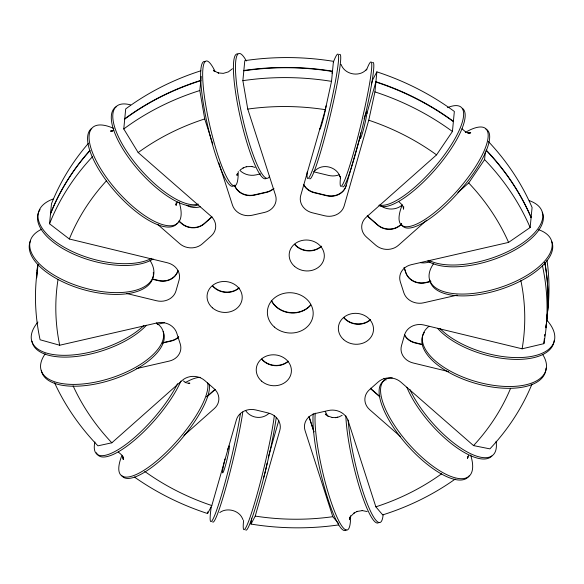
<?xml version="1.0" encoding="UTF-8"?>
<svg xmlns="http://www.w3.org/2000/svg" width="584" height="584" viewBox="0 0 584 584"><rect width="100%" height="100%" fill="white"/><g stroke="black" fill="none" stroke-linecap="round" stroke-linejoin="round"><path stroke-width="0.88" d="M467.74 457.652L467.813 456.433M126.516 293.467L156.57 300.753A16.002 14.053 5.5 0 0 175.966 290.956L179.076 280.108A16.002 14.053 5.5 0 0 167.455 262.793L69.328 238.995L49.552 223.789L51.48 203.765A256.055 224.803 5.5 0 1 88.476 143.27M157.768 224.504L179.704 243.674A16.002 14.053 5.5 0 0 202.312 243.849L211.211 235.958A16.002 14.053 5.5 0 0 210.846 216.065L138.167 152.555L123.772 128.954L125.699 108.923A256.055 224.803 5.5 0 1 200.889 70.781M212.766 143.941L204.714 118.939L199.823 90.535L201.188 76.438M218.876 162.899L232.476 205.137A16.002 14.053 5.5 0 0 252.237 215.233L264.53 212.415A16.002 14.053 5.5 0 0 275.517 195.275L247.762 109.084L242.871 80.672L244.798 60.648A256.055 224.803 5.5 0 1 333.449 61.335L331.515 81.359L325.332 109.682L300.731 195.472A16.002 14.053 5.5 0 0 312.352 212.788L324.755 215.795A16.002 14.053 5.5 0 0 344.151 205.999L368.752 120.209L374.935 91.892L376.87 71.861A256.055 224.803 5.5 0 1 454.352 111.471L452.425 131.495L436.555 154.869L366.19 217.263A16.002 14.053 5.5 0 0 366.555 237.162L375.746 245.192A16.002 14.053 5.5 0 0 398.346 245.368L426.765 220.168M134.466 477.077A256.055 224.803 5.5 0 0 207.59 513.54L207.758 511.847M338.8 524.885A256.055 224.803 5.5 0 1 251.011 524.074L251.58 518.139M457.885 192.567L468.711 182.967L484.581 159.6L485.319 151.971M457.192 295.124L423.59 302.819A16.002 14.053 5.5 0 1 403.829 292.723L400.317 281.824A16.002 14.053 5.5 0 1 411.304 264.683L508.584 242.397L530.148 227.512L532.082 207.481A256.055 224.803 5.5 0 0 488.326 141.467M448.468 371.548L413.114 362.971A16.002 14.053 5.5 0 1 401.493 345.655L404.602 334.807A16.002 14.053 5.5 0 1 423.999 325.011L522.118 348.809L543.865 343.677L544.354 338.589M544.602 336.048L544.762 334.355M349.794 517.074L349.414 519.767L349.977 517.366M123.355 457.819L123.166 459.272L123.26 457.177L123.421 459.455L122.487 456.075L122.903 456.805L121.968 455.221L118.267 451.958M237.17 174.901L237.359 173.55M403.741 206.714L403.537 209.181L403.507 207.437L403.588 208.576L402.566 205.327M467.762 457.221L467.477 458.382L468.624 455.469M237.228 174.324L236.958 175.339L237.491 173.587M331.975 73.212L332.5 71.19A256.055 224.803 5.5 0 0 243.849 70.503M207.59 513.54L211.817 505.554L236.418 419.765A16.002 14.053 5.5 0 1 255.807 409.968L268.217 412.976A16.002 14.053 5.5 0 1 279.831 430.299L255.237 516.088L251.011 524.067M371.387 84.22L372.643 79.847L376.87 71.861M268.268 457.33L278.794 420.422M349.699 518.278L349.371 519.037L350.13 517.336M177.332 202.057L176.098 204.845L176.324 203.641L176.127 205.342L176.215 202.677M350.758 516.322L354.408 512.788L354.006 513.066L357.393 511.343L356.977 511.482L362.584 510.555L362.131 510.555L367.183 511.562M366.745 69.175L365.409 70.533L365.715 70.226C359.109 76.811 345.903 74.715 341.676 65.809L341.041 64.371M232.454 68.722L228.351 71.898L223.314 73.372L218.109 72.905L218.606 73.044L214.087 70.883M211.897 216.752L204.276 223.511A16.002 14.053 5.5 0 1 181.668 223.336L178.959 220.964M211.868 217.058L204.247 223.818A16.002 14.053 5.5 0 1 181.639 223.643L178.93 221.278M54.567 382.827A256.055 224.803 5.5 0 0 97.944 445.833L111.851 442.796L182.215 380.403A16.002 14.053 5.5 0 1 204.823 380.578L214.014 388.608A16.002 14.053 5.5 0 1 214.379 408.501L183.931 435.503M206.838 396.587L214.985 389.367M401.668 223.825L400.31 225.03A16.002 14.053 5.5 0 1 377.702 224.855L368.519 216.825A16.002 14.053 5.5 0 1 367.299 215.642M206.809 396.901L214.956 389.681M401.639 224.132L400.281 225.336A16.002 14.053 5.5 0 1 377.673 225.161L368.489 217.131A16.002 14.053 5.5 0 1 367.27 215.949M315.083 170.572L316.586 169.375C324.397 163.403 336.99 167.557 339.968 176.514L339.83 176.127L340.392 177.945M268.917 413.428L267.414 414.625C260.617 419.494 250.594 417.881 245.652 410.654M240.352 169.849L243.492 167.732L243.09 167.936L246.66 166.644L246.229 166.71L251.908 166.477L251.434 166.403L255.084 167.404M219.781 512.577C226.344 507.489 238.491 509.876 242.323 518.191L242.959 519.629M342.144 415.304L339.165 416.823L335.457 417.669L337.771 417.29L337.34 417.356M113.8 130.225L111.223 131.312L113.194 130.626L110.442 131.072L111.785 131.115M468.412 133.167L470.726 132.772L467.784 133.13L470.084 132.955L466.638 132.458M260.522 173.864L256.128 174.871A16.002 14.053 5.5 0 1 239.798 170.331M38.215 264.326A256.055 224.803 5.5 0 0 40.099 339.779L59.699 345.232L156.979 322.945A16.002 14.053 5.5 0 1 176.733 333.048L180.244 343.939A16.002 14.053 5.5 0 1 169.258 361.087L136.539 368.584M157.235 324.368L164.308 322.748M430.138 261.851L427.481 262.457A16.002 14.053 5.5 0 1 420.378 262.632M162.44 342.764L171.221 340.749A16.002 14.053 5.5 0 0 178.726 336.786M430.824 281.276L425.554 282.481A16.002 14.053 5.5 0 1 405.792 272.385L404.172 267.355M162.403 343.071L171.192 341.056A16.002 14.053 5.5 0 0 178.697 337.099M430.795 281.583L425.524 282.795A16.002 14.053 5.5 0 1 405.763 272.692L404.143 267.662M188.61 383.389L189.873 383.177L186.778 383.046M335.895 417.604L332.092 417.524L332.566 417.596L327.741 415.99M400.573 436.664L369.723 409.705A16.002 14.053 5.5 0 1 369.358 389.805L378.249 381.921A16.002 14.053 5.5 0 1 400.858 382.097L473.536 445.599L489.896 448.87A256.055 224.803 5.5 0 0 531.987 384.082M152.329 278.911L158.534 280.415A16.002 14.053 5.5 0 0 177.923 270.618M422.159 344.356L415.071 342.633A16.002 14.053 5.5 0 1 404.413 334.588M152.3 279.225L158.498 280.729A16.002 14.053 5.5 0 0 177.894 270.932M422.13 344.662L415.041 342.947A16.002 14.053 5.5 0 1 404.384 334.902M465.733 132.042L462.032 128.779M185.843 382.578L183.434 380.987M328.303 416.356L325.31 414.136M399.106 201.889L402.456 205.196M383.9 378.322L385.958 380.126M379.819 396.478L371.687 389.367A16.002 14.053 5.5 0 1 370.468 388.185M379.79 396.784L371.658 389.674A16.002 14.053 5.5 0 1 370.438 388.491M338.516 523.41L332.807 516.687L305.045 430.488A16.002 14.053 5.5 0 1 316.032 413.348L328.332 410.53A16.002 14.053 5.5 0 1 348.093 420.633L375.848 506.824L382.702 514.898A256.055 224.803 5.5 0 0 455.221 479.048M325.354 414.027L326.047 414.888M213.343 70.189L214.051 71.131M309.228 417.034L313.937 431.664M308.921 416.487L313.907 431.97M370.314 319.974A17.6 15.454 5.5 0 1 343.881 317.857M239.024 288.131A17.6 15.454 5.5 0 1 212.591 286.014M321.667 246.171A17.6 15.454 5.5 0 1 294.694 244.543M288.211 361.452A17.6 15.454 5.5 0 1 261.778 359.328M310.615 305.271A22.937 20.141 5.5 0 1 271.312 300.651M303.622 184.719A16.002 14.053 5.5 0 0 314.28 192.764L326.69 195.771A16.002 14.053 5.5 0 0 346.086 185.975L360.109 136.853A13.87 1.066 -76.4 0 0 362.839 131.714A13.87 1.066 -76.4 0 0 366.847 113.354M273.969 188.428A16.002 14.053 5.5 0 1 266.465 192.392L254.164 195.209A16.002 14.053 5.5 0 1 234.41 185.106M544.762 262.683A256.055 224.803 5.5 0 1 545.814 327.807M36.653 277.816A256.055 224.803 5.5 0 1 36.967 272.604M37.106 270.866A256.055 224.803 5.5 0 1 37.704 264.808M50.501 213.934A256.055 224.803 5.5 0 1 89.892 150.716M124.72 119.092A256.055 224.803 5.5 0 1 200.772 80.672M243.82 70.81A256.055 224.803 5.5 0 1 332.464 71.496M375.884 82.03A256.055 224.803 5.5 0 1 453.374 121.633M486.144 150.365A256.055 224.803 5.5 0 1 531.097 217.649M364.744 116.588A13.87 1.066 -76.4 0 1 366.818 113.668L375.921 81.724A256.055 224.803 5.5 0 1 453.403 121.326M360.08 137.167A13.87 1.066 -76.4 0 1 360.759 132.75M364.087 118.807A13.87 1.066 -76.4 0 1 364.489 117.435M547.004 260.303A256.055 224.803 5.5 0 1 547.047 315.915M546.66 318.499A256.055 224.803 5.5 0 1 546.39 320.214M37.5 271.129A256.055 224.803 5.5 0 1 37.631 267.647M402.245 204.999A16.002 14.053 5.5 0 1 380.994 205.889M339.165 174.82A16.002 14.053 5.5 0 1 328.653 175.434L316.243 172.426A16.002 14.053 5.5 0 1 313.703 171.601M200.246 206.765A16.002 14.053 5.5 0 1 186.435 205.298M370.344 319.667A17.6 15.454 5.5 0 1 343.91 317.55M239.053 287.824A17.6 15.454 5.5 0 1 212.62 285.707M288.24 361.138A17.6 15.454 5.5 0 1 261.807 359.021M321.156 246.353A17.6 15.454 5.5 0 1 294.723 244.236M310.644 304.965A22.937 20.141 5.5 0 1 271.341 300.344M346.115 185.661A16.002 14.053 5.5 0 1 326.719 195.457L314.316 192.45A16.002 14.053 5.5 0 1 303.651 184.405M272.728 189.201A16.002 14.053 5.5 0 1 266.494 192.085L254.193 194.895A16.002 14.053 5.5 0 1 234.702 185.551M544.792 262.377A256.055 224.803 5.5 0 1 545.843 327.493M36.682 277.51A256.055 224.803 5.5 0 1 37.734 264.501M50.531 213.62A256.055 224.803 5.5 0 1 89.921 150.409M124.75 118.786A256.055 224.803 5.5 0 1 200.808 80.366M486.173 150.059A256.055 224.803 5.5 0 1 531.126 217.343M520.862 280.539A234.717 206.072 5.5 0 1 522.118 348.809M510.555 388.411A234.717 206.072 5.5 0 1 473.536 445.599M441.694 473.719A234.717 206.072 5.5 0 1 375.848 506.824M332.807 516.687A234.717 206.072 5.5 0 1 255.237 516.088M211.817 505.554A234.717 206.072 5.5 0 1 144.737 471.419M111.851 442.796A234.717 206.072 5.5 0 1 73.095 385.841M59.699 345.232A234.717 206.072 5.5 0 1 58.013 279.561M69.328 238.995A234.717 206.072 5.5 0 1 106.456 180.792M138.167 152.555A234.717 206.072 5.5 0 1 204.714 118.939M247.762 109.084A234.717 206.072 5.5 0 1 325.332 109.682M368.752 120.209A234.717 206.072 5.5 0 1 436.555 154.869M468.711 182.967A234.717 206.072 5.5 0 1 508.584 242.397M542.434 265.654A256.055 224.803 5.5 0 1 543.865 343.677M49.545 223.789A256.055 224.803 5.5 0 1 92.63 156.563M123.772 128.954A256.055 224.803 5.5 0 1 199.823 90.535M242.871 80.672A256.055 224.803 5.5 0 1 331.515 81.359M374.935 91.892A256.055 224.803 5.5 0 1 452.425 131.495M484.581 159.593A256.055 224.803 5.5 0 1 530.148 227.512M267.122 463.185A13.87 1.066 -76.4 0 1 263.391 478.493M546.398 319.66A64.014 30.251 16 0 1 524.724 357.306A64.014 30.251 16 0 1 439.986 328.536M554.216 340.435A64.014 30.251 16 0 1 506.014 358.817A64.014 30.251 16 0 1 437.584 328.303M542.631 354.393A64.014 30.251 16 0 1 480.844 382.863A64.014 30.251 16 0 1 429.058 326.273M545.989 368.117A64.014 30.251 16 0 1 474.734 383.155A64.014 30.251 16 0 1 424.378 332.413M529.243 200.626A64.014 28.652 -17.9 0 1 516.869 246.725A64.014 28.652 -17.9 0 1 428.984 260.325M542.259 212.24A64.014 28.652 -17.9 0 1 502.663 256.011A64.014 28.652 -17.9 0 1 427.707 261.055M538.601 229.687A64.014 28.652 -17.9 0 1 536.667 268.625A64.014 28.652 -17.9 0 1 458.024 293.964A64.014 28.652 -17.9 0 1 433.686 263.493M551.617 241.302A64.014 28.652 -17.9 0 1 499.4 289.744A64.014 28.652 -17.9 0 1 429.809 279.94M447.497 107.646A64.014 19.381 -48.9 0 1 447.103 151.132A64.014 19.381 -48.9 0 1 379.52 204.991M462.411 108.303A64.014 19.381 -48.9 0 1 436.211 168.418A64.014 19.381 -48.9 0 1 378.87 205.283M465.339 132.393A64.014 19.381 -48.9 0 1 483.516 152.242A64.014 19.381 -48.9 0 1 425.634 219.022A64.014 19.381 -48.9 0 1 402.018 205.444M485.895 129.1A64.014 19.381 -48.9 0 1 458.163 192.735A64.014 19.381 -48.9 0 1 401.252 223.796M326.076 105.821A13.87 1.066 -76.4 0 1 322.149 123.078A13.87 1.066 -76.4 0 1 319.47 128.589M333.457 61.933A64.014 4.92 -76.4 0 1 328.42 114.143A64.014 4.92 -76.4 0 1 307.191 172.068M339.428 54.633A64.014 4.92 -76.4 0 1 330.033 116.523A64.014 4.92 -76.4 0 1 309.571 178.565M366.54 69.956A64.014 4.92 -76.4 0 1 369.358 84.87A64.014 4.92 -76.4 0 1 349.882 165.17A64.014 4.92 -76.4 0 1 340.552 177.076M372.512 62.656A64.014 4.92 -76.4 0 1 363.117 124.545A64.014 4.92 -76.4 0 1 342.655 186.588M233.761 185.632A64.014 10.87 77.1 0 1 207.641 125.553A64.014 10.87 77.1 0 1 205.634 61.7M238.236 171.492A64.014 10.87 77.1 0 1 222.504 167.856A64.014 10.87 77.1 0 1 203.071 84.242A64.014 10.87 77.1 0 1 214.905 71.066M265.99 178.558A64.014 10.87 77.1 0 1 240.433 118.041A64.014 10.87 77.1 0 1 237.703 53.94M269.574 176.091A64.014 10.87 77.1 0 1 240.601 108.785A64.014 10.87 77.1 0 1 246.353 60.977M177.529 222.971A64.014 23.74 48.4 0 1 117.15 193.873A64.014 23.74 48.4 0 1 91.717 128.341M179.113 202.093A64.014 23.74 48.4 0 1 151.278 219.672A64.014 23.74 48.4 0 1 93.06 154.008A64.014 23.74 48.4 0 1 113.865 128.502M198.034 204.78A64.014 23.74 48.4 0 1 135.809 166.995A64.014 23.74 48.4 0 1 116.661 106.529M198.144 204.064A64.014 23.74 48.4 0 1 128.188 153.599A64.014 23.74 48.4 0 1 130.568 104.886M153.249 276.064A64.014 30.251 16 0 1 82.745 289.43A64.014 30.251 16 0 1 30.543 240.674M153.3 272.312A64.014 30.251 16 0 1 153.322 275.458M150.03 260.486A64.014 30.251 16 0 1 83.264 287.627A64.014 30.251 16 0 1 41.683 229.235M153.139 258.989A64.014 30.251 16 0 1 74.84 254.682A64.014 30.251 16 0 1 40.062 209.583M151.665 258.34A64.014 30.251 16 0 1 62.444 246.244A64.014 30.251 16 0 1 53.093 199.027M163.148 331.617A64.014 28.652 -17.9 0 1 110.923 380.067A64.014 28.652 -17.9 0 1 41.34 370.263M156.293 322.945A64.014 28.652 -17.9 0 1 105.405 379.717A64.014 28.652 -17.9 0 1 45.216 353.809M146.46 325.244A64.014 28.652 -17.8 0 1 79.395 356.079A64.014 28.652 -17.8 0 1 31.981 341.202M143.89 325.449A64.014 28.652 -17.9 0 1 61.612 355.284A64.014 28.652 -17.9 0 1 37.924 322.047M209.174 384.25A64.014 19.381 -48.9 0 1 172.681 448.724A64.014 19.381 -48.9 0 1 121.552 475.281M207.641 382.914A64.014 19.381 -48.9 0 1 157.738 460.039A64.014 19.381 -48.9 0 1 121.771 455.79M185.084 382.739A64.014 19.381 -48.9 0 1 200.188 377.344M180.938 381.075A64.014 19.381 -48.9 0 1 134.765 439.971A64.014 19.381 -48.9 0 1 96.499 452.731M177.558 383.688A64.014 19.381 -48.9 0 1 123.866 445.928A64.014 19.381 -48.9 0 1 94.9 441.978M228.249 447.636A13.87 1.066 -76.4 0 1 228.052 454.994A13.87 1.066 -76.4 0 1 222.913 472.711A13.87 1.066 -76.4 0 1 224.964 458.958M227.526 449.702A13.87 1.066 -76.4 0 1 227.906 448.585M276.188 417.75A64.014 4.92 -76.4 0 1 260.537 489.903A64.014 4.92 -76.4 0 1 245.718 529.878M274.305 415.808A64.014 4.92 -76.4 0 1 255.164 501.13A64.014 4.92 -76.4 0 1 243.623 520.366M242.791 412.041A64.014 4.92 -76.4 0 1 226.979 483.632A64.014 4.92 -76.4 0 1 212.634 521.855M240.352 414.027A64.014 4.92 -76.4 0 1 219.818 500.59A64.014 4.92 -76.4 0 1 211.196 507.226M383.148 514.614A64.014 10.87 77.1 0 1 365.869 499.962A64.014 10.87 77.1 0 1 348.152 420.005M378.914 522.366A64.014 10.87 77.1 0 1 359.729 488.326A64.014 10.87 77.1 0 1 345.837 415.866M350.597 515.745A64.014 10.87 77.1 0 1 331.464 502.955A64.014 10.87 77.1 0 1 315.258 413.158M325.259 411.589A64.014 10.87 77.1 0 1 327.259 415.312M346.115 529.878A64.014 10.87 77.1 0 1 324.697 488.304A64.014 10.87 77.1 0 1 313.207 413.633M496.093 441.292A64.014 23.74 48.4 0 1 464.244 450.264A64.014 23.74 48.4 0 1 409.859 389.448M491.874 456.024A64.014 23.74 48.4 0 1 450.118 442.635A64.014 23.74 48.4 0 1 406.844 387.258M470.646 455.06A64.014 23.74 48.4 0 1 416.83 452.461A64.014 23.74 48.4 0 1 392.302 377.928M469.069 475.938A64.014 23.74 48.4 0 1 407.398 445.402A64.014 23.74 48.4 0 1 384.484 380.534M343.699 339.654A17.6 15.454 5.5 0 0 372.986 332.938A17.6 15.454 5.5 0 0 351.101 313.82A17.6 15.454 5.5 0 0 343.699 339.654M212.408 307.812A17.6 15.454 5.5 0 0 241.696 301.096A17.6 15.454 5.5 0 0 219.81 281.977A17.6 15.454 5.5 0 0 212.408 307.812M261.596 381.126A17.6 15.454 5.5 0 0 290.883 374.417A17.6 15.454 5.5 0 0 268.998 355.291A17.6 15.454 5.5 0 0 261.596 381.126M294.511 266.333A17.6 15.454 5.5 0 0 323.799 259.624A17.6 15.454 5.5 0 0 301.913 240.506A17.6 15.454 5.5 0 0 294.511 266.333M274.341 327.018A22.937 20.141 5.5 0 0 312.506 318.273A22.937 20.141 5.5 0 0 283.992 293.358A22.937 20.141 5.5 0 0 274.341 327.018"/></g></svg>
